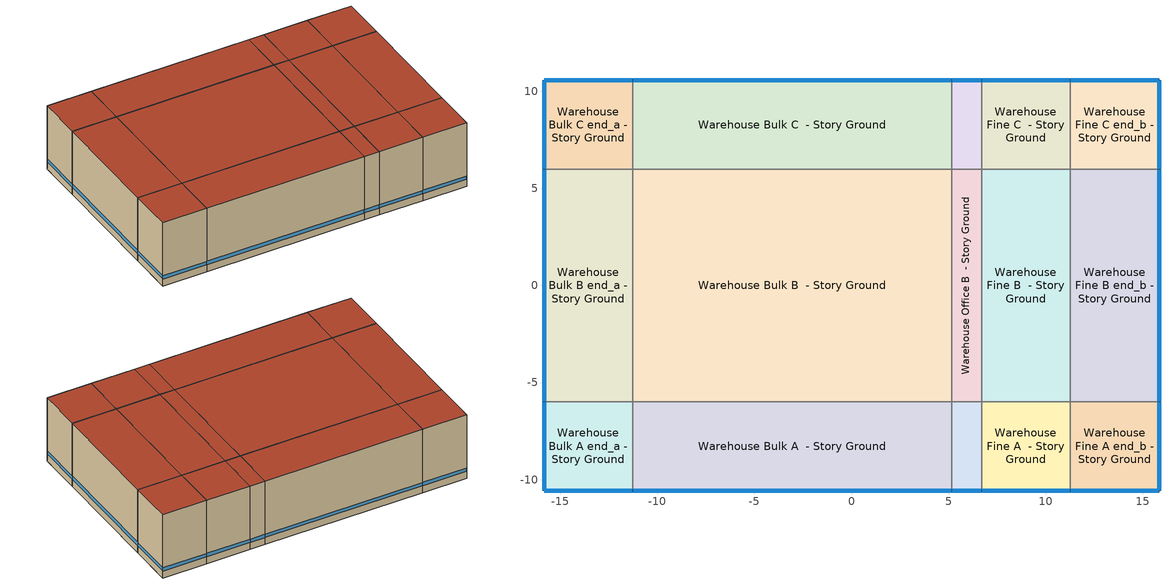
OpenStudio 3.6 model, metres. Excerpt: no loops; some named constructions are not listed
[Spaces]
Warehouse Bulk A end_a - Story Ground
 floor ground (Foundation F 126 Perim 914 Area 209): -15.84,-10.56 -15.84,-5.99 -11.27,-5.99 -11.27,-10.56 z0
 wall outside: -15.84,-5.99 -15.84,-10.56 -11.27,-10.56 z0:7.01
 wall to Warehouse Bulk B end_a - Story Ground: -11.27,-5.99 -15.84,-5.99 z0:7.01
 wall to Warehouse Bulk A  - Story Ground: -11.27,-10.56 -11.27,-5.99 z0:7.01
 window: -15.84,-6.01 -15.84,-10.53 / -15.81,-10.56 -11.29,-10.56 z0.76:1.12
 roof outside: -11.27,-10.56 -11.27,-5.99 -15.84,-5.99 -15.84,-10.56 z7.01
Warehouse Bulk B end_a - Story Ground
 floor ground (Foundation F 126 Perim 1197 Area 5474): -15.84,-5.99 -15.84,5.99 -11.27,5.99 -11.27,-5.99 z0
 wall outside: -15.84,5.99 -15.84,-5.99 z0:7.01
 wall to Warehouse Bulk C end_a - Story Ground: -11.27,5.99 -15.84,5.99 z0:7.01
 wall to Warehouse Bulk B  - Story Ground: -11.27,-5.99 -11.27,5.99 z0:7.01
 window: -15.84,5.96 -15.84,-5.96 z0.76:1.11
 roof outside: -11.27,-5.99 -11.27,5.99 -15.84,5.99 -15.84,-5.99 z7.01
Warehouse Bulk C end_a - Story Ground
 floor ground (Foundation F 126 Perim 914 Area 209): -15.84,5.99 -15.84,10.56 -11.27,10.56 -11.27,5.99 z0
 wall outside: -11.27,10.56 -15.84,10.56 -15.84,5.99 z0:7.01
 wall to Warehouse Bulk C  - Story Ground: -11.27,5.99 -11.27,10.56 z0:7.01
 window: -15.84,10.53 -15.84,6.01 / -11.29,10.56 -15.81,10.56 z0.76:1.12
 roof outside: -11.27,5.99 -11.27,10.56 -15.84,10.56 -15.84,5.99 z7.01
Warehouse Bulk A  - Story Ground
 floor ground (Foundation F 126 Perim 1642 Area 7508): -11.27,-10.56 -11.27,-5.99 5.16,-5.99 5.16,-10.56 z0
 wall outside: -11.27,-10.56 5.16,-10.56 z0:7.01
 wall to Warehouse Bulk B  - Story Ground: 5.16,-5.99 -11.27,-5.99 z0:7.01
 wall to Warehouse Office A  - Story Ground: 5.16,-10.56 5.16,-5.99 z0:7.01
 window: -11.24,-10.56 5.13,-10.56 z0.76:1.11
 roof outside: 5.16,-10.56 5.16,-5.99 -11.27,-5.99 -11.27,-10.56 z7.01
Warehouse Bulk B  - Story Ground
 floor ground (Foundation F 126 Perim 0 Area 19663): -11.27,-5.99 -11.27,5.99 5.16,5.99 5.16,-5.99 z0
 wall to Warehouse Bulk C  - Story Ground: 5.16,5.99 -11.27,5.99 z0:7.01
 wall to Warehouse Office B  - Story Ground: 5.16,-5.99 5.16,5.99 z0:7.01
 roof outside: 5.16,-5.99 5.16,5.99 -11.27,5.99 -11.27,-5.99 z7.01
Warehouse Bulk C  - Story Ground
 floor ground (Foundation F 126 Perim 1642 Area 7508): -11.27,5.99 -11.27,10.56 5.16,10.56 5.16,5.99 z0
 wall outside: 5.16,10.56 -11.27,10.56 z0:7.01
 wall to Warehouse Office C  - Story Ground: 5.16,5.99 5.16,10.56 z0:7.01
 window: 5.13,10.56 -11.24,10.56 z0.76:1.11
 roof outside: 5.16,5.99 5.16,10.56 -11.27,10.56 -11.27,5.99 z7.01
Warehouse Office A  - Story Ground
 floor ground (Foundation F 126 Perim 155 Area 71): 5.16,-10.56 5.16,-5.99 6.71,-5.99 6.71,-10.56 z0
 wall outside: 5.16,-10.56 6.71,-10.56 z0:7.01
 wall to Warehouse Office B  - Story Ground: 6.71,-5.99 5.16,-5.99 z0:7.01
 wall to Warehouse Fine A  - Story Ground: 6.71,-10.56 6.71,-5.99 z0:7.01
 window: 5.18,-10.56 6.68,-10.56 z0.76:1.12
 roof outside: 6.71,-10.56 6.71,-5.99 5.16,-5.99 5.16,-10.56 z7.01
Warehouse Office B  - Story Ground
 floor ground (Foundation F 126 Perim 0 Area 1858): 5.16,-5.99 5.16,5.99 6.71,5.99 6.71,-5.99 z0
 wall to Warehouse Office C  - Story Ground: 6.71,5.99 5.16,5.99 z0:7.01
 wall to Warehouse Fine B  - Story Ground: 6.71,-5.99 6.71,5.99 z0:7.01
 roof outside: 6.71,-5.99 6.71,5.99 5.16,5.99 5.16,-5.99 z7.01
Warehouse Office C  - Story Ground
 floor ground (Foundation F 126 Perim 155 Area 71): 5.16,5.99 5.16,10.56 6.71,10.56 6.71,5.99 z0
 wall outside: 6.71,10.56 5.16,10.56 z0:7.01
 wall to Warehouse Fine C  - Story Ground: 6.71,5.99 6.71,10.56 z0:7.01
 window: 6.68,10.56 5.18,10.56 z0.76:1.12
 roof outside: 6.71,5.99 6.71,10.56 5.16,10.56 5.16,5.99 z7.01
Warehouse Fine A  - Story Ground
 floor ground (Foundation F 126 Perim 456 Area 2083): 6.71,-10.56 6.71,-5.99 11.27,-5.99 11.27,-10.56 z0
 wall outside: 6.71,-10.56 11.27,-10.56 z0:7.01
 wall to Warehouse Fine B  - Story Ground: 11.27,-5.99 6.71,-5.99 z0:7.01
 wall to Warehouse Fine A end_b - Story Ground: 11.27,-10.56 11.27,-5.99 z0:7.01
 window: 6.73,-10.56 11.24,-10.56 z0.76:1.12
 roof outside: 11.27,-10.56 11.27,-5.99 6.71,-5.99 6.71,-10.56 z7.01
Warehouse Fine B  - Story Ground
 floor ground (Foundation F 126 Perim 0 Area 5456): 6.71,-5.99 6.71,5.99 11.27,5.99 11.27,-5.99 z0
 wall to Warehouse Fine C  - Story Ground: 11.27,5.99 6.71,5.99 z0:7.01
 wall to Warehouse Fine B end_b - Story Ground: 11.27,-5.99 11.27,5.99 z0:7.01
 roof outside: 11.27,-5.99 11.27,5.99 6.71,5.99 6.71,-5.99 z7.01
Warehouse Fine C  - Story Ground
 floor ground (Foundation F 126 Perim 456 Area 2083): 6.71,5.99 6.71,10.56 11.27,10.56 11.27,5.99 z0
 wall outside: 11.27,10.56 6.71,10.56 z0:7.01
 wall to Warehouse Fine C end_b - Story Ground: 11.27,5.99 11.27,10.56 z0:7.01
 window: 11.24,10.56 6.73,10.56 z0.76:1.12
 roof outside: 11.27,5.99 11.27,10.56 6.71,10.56 6.71,5.99 z7.01
Warehouse Fine A end_b - Story Ground
 floor ground (Foundation F 126 Perim 914 Area 209): 11.27,-10.56 11.27,-5.99 15.84,-5.99 15.84,-10.56 z0
 wall outside: 11.27,-10.56 15.84,-10.56 15.84,-5.99 z0:7.01
 wall to Warehouse Fine B end_b - Story Ground: 15.84,-5.99 11.27,-5.99 z0:7.01
 window: 15.84,-10.53 15.84,-6.01 / 11.29,-10.56 15.81,-10.56 z0.76:1.12
 roof outside: 15.84,-10.56 15.84,-5.99 11.27,-5.99 11.27,-10.56 z7.01
Warehouse Fine B end_b - Story Ground
 floor ground (Foundation F 126 Perim 1197 Area 5474): 11.27,-5.99 11.27,5.99 15.84,5.99 15.84,-5.99 z0
 wall outside: 15.84,-5.99 15.84,5.99 z0:7.01
 wall to Warehouse Fine C end_b - Story Ground: 15.84,5.99 11.27,5.99 z0:7.01
 window: 15.84,-5.96 15.84,5.96 z0.76:1.11
 roof outside: 15.84,-5.99 15.84,5.99 11.27,5.99 11.27,-5.99 z7.01
Warehouse Fine C end_b - Story Ground
 floor ground (Foundation F 126 Perim 914 Area 209): 11.27,5.99 11.27,10.56 15.84,10.56 15.84,5.99 z0
 wall outside: 15.84,5.99 15.84,10.56 11.27,10.56 z0:7.01
 window: 15.81,10.56 11.29,10.56 / 15.84,6.01 15.84,10.53 z0.76:1.12
 roof outside: 15.84,5.99 15.84,10.56 11.27,10.56 11.27,5.99 z7.01
[Schedule:Ruleset]
Name | Default Day Schedule | Summer Design Day Schedule | Winter Design Day Schedule
Clothing Schedule | Clothing Schedule Default Winter Clothes
Work Efficiency Schedule | Work Efficiency Schedule Default
Warehouse Office Activity Schedule | Warehouse Office Activity Schedule Default | Warehouse Office Activity Schedule Summer Design Day | Warehouse Office Activity Schedule Winter Design Day
Warehouse BLDG_LIGHT_STORAGE_SCH | Warehouse BLDG_LIGHT_STORAGE_SCH Default | Warehouse BLDG_LIGHT_STORAGE_SCH Summer Design Day | Warehouse BLDG_LIGHT_STORAGE_SCH Winter Design Day
Warehouse Bldg Equip | Warehouse Bldg Equip Default | Warehouse Bldg Equip Summer Design Day | Warehouse Bldg Equip Winter Design Day
Warehouse Bulk Infil Schedule | Schedule Day 14
Warehouse Fine Infil Schedule | Schedule Day 15
Warehouse BLDG_LIGHT_OFFICE_SCH | Warehouse BLDG_LIGHT_OFFICE_SCH Default | Warehouse BLDG_LIGHT_OFFICE_SCH Summer Design Day | Warehouse BLDG_LIGHT_OFFICE_SCH Winter Design Day
Warehouse Office_Plug_SCH | Warehouse Office_Plug_SCH Default | Warehouse Office_Plug_SCH Summer Design Day | Warehouse Office_Plug_SCH Winter Design Day
Warehouse Office Infil Schedule | Schedule Day 20
[Schedule:Day]
Clothing Schedule Default Winter Clothes; Warehouse BLDG_LIGHT_STORAGE_SCH Summer Design Day; Warehouse Fine Infil Schedule Wknd Day; Warehouse BLDG_LIGHT_OFFICE_SCH Summer Design Day; Warehouse Office_Plug_SCH Summer Design Day; Warehouse Office Infil Schedule Wknd Day: 24, 0, 1
Clothing Schedule Summer Clothes: 24, 0, 0.5
Air Velocity Schedule Default: 24, 0, 0.2
Work Efficiency Schedule Default; Warehouse BLDG_LIGHT_STORAGE_SCH Winter Design Day; Schedule Day 14; Schedule Day 15; Warehouse BLDG_LIGHT_OFFICE_SCH Winter Design Day; Warehouse Office_Plug_SCH Winter Design Day; Schedule Day 20; Building Hours of Operation NonResidential Sunday: 24, 0, 0
Warehouse BLDG_OCC_SCH WntrDsn|SmrDsn|Sat|Wkdy Day; autogen Schedule Rule 21 1_day_sch: Yes, 5, 30, 0, 5, 40, 0.0183333, 5, 50, 0.0366667, 6, 0, 0.055, 6, 10, 0.0733333, 6, 20, 0.0916667, 6, 30, 0.11, 6, 40, 0.126667, 6, 50, 0.143333, 7, 0, 0.16, 7, 10, 0.176667, 7, 20, 0.193333, 7, 30, 0.21, 7, 40, 0.341667, 7, 50, 0.473333, 8, 0, 0.605, 8, 9, 0.736667, 8, 19, 0.868333, 8, 29, 1, 8, 30, 1, 11, 30, 1, 11, 39, 0.921667, 11, 49, 0.843333, 11, 59, 0.765, 12, 9, 0.686667, 12, 19, 0.608333, 12, 29, 0.53, 12, 30, 0.53, 12, 39, 0.608333, 12, 49, 0.686667, 12, 59, 0.765, 13, 9, 0.843333, 13, 19, 0.921667, 13, 29, 1, 13, 30, 1, 16, 30, 1, 16, 40, 0.886667, 16, 50, 0.773333, 17, 0, 0.66, 17, 10, 0.546667, 17, 20, 0.433333, 17, 30, 0.32, 17, 40, 0.266667, 17, 50, 0.213333, 18, 0, 0.16, 18, 10, 0.106667, 18, 20, 0.0533333, 18, 30, 0, 24, 0, 0
Warehouse Office Activity Schedule Default; autogen Warehouse Office Activity Schedule 0_day_sch; autogen Warehouse Office Activity Schedule 1_day_sch: Yes, 24, 0, 131.85
Warehouse Office Activity Schedule Winter Design Day; Warehouse Office Activity Schedule Summer Design Day: 24, 0, 131.85
Warehouse BLDG_LIGHT_STORAGE_SCH Default: Yes, 24, 0, 0.1
Warehouse BLDG_LIGHT_STORAGE_SCH Sat|Wkdy Day; autogen Schedule Rule 22 1_day_sch: Yes, 6, 30, 0.1, 6, 40, 0.183333, 6, 50, 0.266667, 7, 0, 0.35, 7, 10, 0.433333, 7, 20, 0.516667, 7, 30, 0.6, 7, 40, 0.625, 7, 50, 0.65, 8, 0, 0.675, 8, 9, 0.7, 8, 19, 0.725, 8, 29, 0.75, 8, 30, 0.75, 8, 39, 0.766667, 8, 49, 0.783333, 8, 59, 0.8, 9, 9, 0.816667, 9, 19, 0.833333, 9, 29, 0.85, 9, 30, 0.85, 15, 30, 0.85, 15, 39, 0.833333, 15, 49, 0.816667, 15, 59, 0.8, 16, 9, 0.783333, 16, 19, 0.766667, 16, 30, 0.75, 16, 40, 0.725, 16, 50, 0.7, 17, 0, 0.675, 17, 10, 0.65, 17, 20, 0.625, 17, 30, 0.6, 17, 40, 0.516667, 17, 50, 0.433333, 18, 0, 0.35, 18, 10, 0.266667, 18, 20, 0.183333, 18, 30, 0.1, 24, 0, 0.1
Warehouse Bldg Equip Default; autogen Warehouse Bldg Equip 1_day_sch: Yes, 8, 0, 0.25, 12, 0, 1, 13, 0, 0.25, 17, 0, 1, 24, 0, 0.25
Warehouse Bldg Equip Summer Design Day; Warehouse Bldg Equip Winter Design Day: 8, 0, 0.25, 12, 0, 1, 13, 0, 0.25, 17, 0, 1, 24, 0, 0.25
Warehouse Bldg Equip Sun|Hol Day: Yes, 24, 0, 0
Warehouse Bulk Infil Schedule Wkdy Day: 8, 0, 0.765, 12, 0, 1, 13, 0, 0.765, 17, 0, 1, 24, 0, 0.765
Warehouse Bulk Infil Schedule Wknd Day: 24, 0, 0.765
Warehouse Fine Infil Schedule Wkdy Day; Warehouse Office Infil Schedule Wkdy Day: 9, 0, 1, 16, 0, 0.5, 24, 0, 1
Warehouse BLDG_LIGHT_OFFICE_SCH Default: Yes, 24, 0, 0.18
Warehouse BLDG_LIGHT_OFFICE_SCH Sat|Wkdy Day; autogen Schedule Rule 29 1_day_sch: Yes, 5, 30, 0.18, 5, 40, 0.188333, 5, 50, 0.196667, 6, 0, 0.205, 6, 10, 0.213333, 6, 20, 0.221667, 6, 30, 0.23, 6, 40, 0.261667, 6, 50, 0.293333, 7, 0, 0.325, 7, 10, 0.356667, 7, 20, 0.388333, 7, 30, 0.42, 7, 40, 0.478333, 7, 50, 0.536667, 8, 0, 0.595, 8, 9, 0.653333, 8, 19, 0.711667, 8, 29, 0.77, 8, 30, 0.77, 11, 30, 0.77, 11, 39, 0.755, 11, 49, 0.74, 11, 59, 0.725, 12, 9, 0.71, 12, 19, 0.695, 12, 29, 0.68, 12, 30, 0.68, 12, 39, 0.695, 12, 49, 0.71, 12, 59, 0.725, 13, 9, 0.74, 13, 19, 0.755, 13, 29, 0.77, 13, 30, 0.77, 16, 30, 0.77, 16, 40, 0.743333, 16, 50, 0.716667, 17, 0, 0.69, 17, 10, 0.663333, 17, 20, 0.636667, 17, 30, 0.61, 17, 40, 0.538333, 17, 50, 0.466667, 18, 0, 0.395, 18, 10, 0.323333, 18, 20, 0.251667, 18, 30, 0.18, 24, 0, 0.18
Warehouse Office_Plug_SCH Default: Yes, 24, 0, 0.25545
Warehouse Office_Plug_SCH Sat|Wkdy Day; autogen Schedule Rule 30 1_day_sch: Yes, 5, 30, 0.25545, 5, 40, 0.261343, 5, 50, 0.267236, 6, 0, 0.273128, 6, 10, 0.279021, 6, 20, 0.284914, 6, 30, 0.290807, 6, 40, 0.323118, 6, 50, 0.35543, 7, 0, 0.387742, 7, 10, 0.420054, 7, 20, 0.452366, 7, 30, 0.484677, 7, 40, 0.565457, 7, 50, 0.646237, 8, 0, 0.727016, 8, 9, 0.807796, 8, 19, 0.888575, 8, 29, 0.969355, 8, 30, 0.969355, 11, 30, 0.969355, 11, 39, 0.959661, 11, 49, 0.949968, 11, 59, 0.940274, 12, 9, 0.930581, 12, 19, 0.920887, 12, 29, 0.911194, 12, 30, 0.911194, 12, 39, 0.920887, 12, 49, 0.930581, 12, 59, 0.940274, 13, 9, 0.949968, 13, 19, 0.959661, 13, 29, 0.969355, 13, 30, 0.969355, 16, 30, 0.969355, 16, 40, 0.888575, 16, 50, 0.807796, 17, 0, 0.727016, 17, 10, 0.646237, 17, 20, 0.565457, 17, 30, 0.484677, 17, 40, 0.446473, 17, 50, 0.408268, 18, 0, 0.370064, 18, 10, 0.331859, 18, 20, 0.293655, 18, 30, 0.25545, 24, 0, 0.25545
Warehouse HtgSetp Sat Day: Yes, 6, 0, 15.6, 16, 0, 21.1, 24, 0, 15.6
Warehouse HtgSetp Sun Day: Yes, 24, 0, 15.6
Building Hours of Operation NonResidential Saturday: 8, 0, 0, 16, 0, 1, 24, 0, 0
autogen Warehouse Bulk Storage Heating Setpoint Schedule 0_day_sch; autogen Warehouse Bulk Storage Heating Setpoint Schedule 1_day_sch: Yes, 24, 0, 10
autogen Warehouse Fine Storage Heating Setpoint Schedule 0_day_sch; autogen Warehouse Fine Storage Heating Setpoint Schedule 1_day_sch: Yes, 24, 0, 15.56
autogen Warehouse HtgSetp 2_day_sch: Yes, 6, 0, 15.6, 18, 0, 21.1, 24, 0, 15.6
Schedule Day 37: 1, 0, 0.765, 2, 0, 0.765, 3, 0, 0.765, 4, 0, 0.765, 5, 0, 0.765, 6, 0, 0.765, 7, 0, 0.765, 8, 0, 0.765, 9, 0, 0.765, 10, 0, 0.765, 11, 0, 0.765, 12, 0, 0.765, 13, 0, 0.765, 14, 0, 0.765, 15, 0, 0, 16, 0, 0, 17, 0, 0, 18, 0, 0, 19, 0, 0, 20, 0, 0, 21, 0, 0, 22, 0, 0, 23, 0, 0, 24, 0, 0
Schedule Day 38; Schedule Day 41; Schedule Day 50; Schedule Day 56; Schedule Day 62; Schedule Day 65; Schedule Day 68; Schedule Day 74; Schedule Day 82; Schedule Day 83; Schedule Day 84; Schedule Day 89; Schedule Day 101: 1, 0, 0, 2, 0, 0, 3, 0, 0, 4, 0, 0, 5, 0, 0, 6, 0, 0, 7, 0, 0, 8, 0, 0, 9, 0, 0, 10, 0, 0, 11, 0, 0, 12, 0, 0, 13, 0, 0, 14, 0, 0, 15, 0, 0, 16, 0, 0, 17, 0, 0, 18, 0, 0, 19, 0, 0, 20, 0, 0, 21, 0, 0, 22, 0, 0, 23, 0, 0, 24, 0, 0
Schedule Day 39: 1, 0, 0, 2, 0, 0, 3, 0, 0, 4, 0, 0, 5, 0, 0, 6, 0, 0, 7, 0, 0, 8, 0, 0, 9, 0, 0, 10, 0, 0, 11, 0, 0, 12, 0, 0, 13, 0, 0, 14, 0, 0, 15, 0, 1, 16, 0, 1, 17, 0, 1, 18, 0, 0.765, 19, 0, 0.765, 20, 0, 0.765, 21, 0, 0.765, 22, 0, 0.765, 23, 0, 0.765, 24, 0, 0.765
Schedule Day 40; Schedule Day 61: 1, 0, 1, 2, 0, 1, 3, 0, 1, 4, 0, 1, 5, 0, 1, 6, 0, 1, 7, 0, 1, 8, 0, 1, 9, 0, 1, 10, 0, 1, 11, 0, 1, 12, 0, 1, 13, 0, 1, 14, 0, 1, 15, 0, 0, 16, 0, 0, 17, 0, 0, 18, 0, 0, 19, 0, 0, 20, 0, 0, 21, 0, 0, 22, 0, 0, 23, 0, 0, 24, 0, 0
Schedule Day 42; Schedule Day 63: 1, 0, 0, 2, 0, 0, 3, 0, 0, 4, 0, 0, 5, 0, 0, 6, 0, 0, 7, 0, 0, 8, 0, 0, 9, 0, 0, 10, 0, 0, 11, 0, 0, 12, 0, 0, 13, 0, 0, 14, 0, 0, 15, 0, 0.5, 16, 0, 0.5, 17, 0, 1, 18, 0, 1, 19, 0, 1, 20, 0, 1, 21, 0, 1, 22, 0, 1, 23, 0, 1, 24, 0, 1
Schedule Day 49: 1, 0, 0.0464464, 2, 0, 0.0928916, 3, 0, 0.139337, 4, 0, 0.185782, 5, 0, 0.232227, 6, 0, 0.273128, 7, 0, 0.387742, 8, 0, 0.727016, 9, 0, 0.969355, 10, 0, 0.969355, 11, 0, 0.969355, 12, 0, 0.939305, 13, 0, 0.941244, 14, 0, 0.969355, 15, 0, 0, 16, 0, 0, 17, 0, 0, 18, 0, 0, 19, 0, 0, 20, 0, 0, 21, 0, 0, 22, 0, 0, 23, 0, 0, 24, 0, 0
Schedule Day 51: 1, 0, 0, 2, 0, 0, 3, 0, 0, 4, 0, 0, 5, 0, 0, 6, 0, 0, 7, 0, 0, 8, 0, 0, 9, 0, 0, 10, 0, 0, 11, 0, 0, 12, 0, 0, 13, 0, 0, 14, 0, 0, 15, 0, 0.969355, 16, 0, 0.969355, 17, 0, 0.727016, 18, 0, 0.370064, 19, 0, 0.25545, 20, 0, 0.25545, 21, 0, 0.25545, 22, 0, 0.25545, 23, 0, 0.25545, 24, 0, 0.25545
Schedule Day 55: 1, 0, 0.0327279, 2, 0, 0.065455, 3, 0, 0.0981822, 4, 0, 0.130909, 5, 0, 0.163636, 6, 0, 0.205, 7, 0, 0.325, 8, 0, 0.595, 9, 0, 0.77, 10, 0, 0.77, 11, 0, 0.77, 12, 0, 0.7235, 13, 0, 0.7265, 14, 0, 0.77, 15, 0, 0, 16, 0, 0, 17, 0, 0, 18, 0, 0, 19, 0, 0, 20, 0, 0, 21, 0, 0, 22, 0, 0, 23, 0, 0, 24, 0, 0
Schedule Day 57: 1, 0, 0, 2, 0, 0, 3, 0, 0, 4, 0, 0, 5, 0, 0, 6, 0, 0, 7, 0, 0, 8, 0, 0, 9, 0, 0, 10, 0, 0, 11, 0, 0, 12, 0, 0, 13, 0, 0, 14, 0, 0, 15, 0, 0.77, 16, 0, 0.77, 17, 0, 0.69, 18, 0, 0.395, 19, 0, 0.18, 20, 0, 0.18, 21, 0, 0.18, 22, 0, 0.18, 23, 0, 0.18, 24, 0, 0.18
Schedule Day 64: 1, 0, 0, 2, 0, 0, 3, 0, 0, 4, 0, 0, 5, 0, 0, 6, 0, 0, 7, 0, 0, 8, 0, 0, 9, 0, 1, 10, 0, 1, 11, 0, 1, 12, 0, 1, 13, 0, 1, 14, 0, 1, 15, 0, 0, 16, 0, 0, 17, 0, 0, 18, 0, 0, 19, 0, 0, 20, 0, 0, 21, 0, 0, 22, 0, 0, 23, 0, 0, 24, 0, 0
Schedule Day 66: 1, 0, 0, 2, 0, 0, 3, 0, 0, 4, 0, 0, 5, 0, 0, 6, 0, 0, 7, 0, 0, 8, 0, 0, 9, 0, 0, 10, 0, 0, 11, 0, 0, 12, 0, 0, 13, 0, 0, 14, 0, 0, 15, 0, 1, 16, 0, 1, 17, 0, 0, 18, 0, 0, 19, 0, 0, 20, 0, 0, 21, 0, 0, 22, 0, 0, 23, 0, 0, 24, 0, 0
Schedule Day 67: 1, 0, 0.0312507, 2, 0, 0.0625006, 3, 0, 0.0937505, 4, 0, 0.125, 5, 0, 0.15625, 6, 0, 0.1875, 7, 0, 0.21875, 8, 0, 0.25, 9, 0, 0.4375, 10, 0, 0.625, 11, 0, 0.8125, 12, 0, 1, 13, 0, 0.25, 14, 0, 0.4375, 15, 0, 0, 16, 0, 0, 17, 0, 0, 18, 0, 0, 19, 0, 0, 20, 0, 0, 21, 0, 0, 22, 0, 0, 23, 0, 0, 24, 0, 0
Schedule Day 69: 1, 0, 0, 2, 0, 0, 3, 0, 0, 4, 0, 0, 5, 0, 0, 6, 0, 0, 7, 0, 0, 8, 0, 0, 9, 0, 0, 10, 0, 0, 11, 0, 0, 12, 0, 0, 13, 0, 0, 14, 0, 0, 15, 0, 0.625, 16, 0, 0.8125, 17, 0, 1, 18, 0, 0.892857, 19, 0, 0.785714, 20, 0, 0.678571, 21, 0, 0.571429, 22, 0, 0.464286, 23, 0, 0.357143, 24, 0, 0.25
Schedule Day 73: 1, 0, 0.7, 2, 0, 0.7, 3, 0, 0.7, 4, 0, 0.7, 5, 0, 0.7, 6, 0, 0.7, 7, 0, 1, 8, 0, 1, 9, 0, 1, 10, 0, 1, 11, 0, 1, 12, 0, 1, 13, 0, 1, 14, 0, 1, 15, 0, 0, 16, 0, 0, 17, 0, 0, 18, 0, 0, 19, 0, 0, 20, 0, 0, 21, 0, 0, 22, 0, 0, 23, 0, 0, 24, 0, 0
Schedule Day 75; Schedule Day 102: 1, 0, 0, 2, 0, 0, 3, 0, 0, 4, 0, 0, 5, 0, 0, 6, 0, 0, 7, 0, 0, 8, 0, 0, 9, 0, 0, 10, 0, 0, 11, 0, 0, 12, 0, 0, 13, 0, 0, 14, 0, 0, 15, 0, 1, 16, 0, 1, 17, 0, 1, 18, 0, 1, 19, 0, 1, 20, 0, 1, 21, 0, 1, 22, 0, 1, 23, 0, 1, 24, 0, 1
Schedule Day 88: 1, 0, 0.0153849, 2, 0, 0.0307695, 3, 0, 0.046154, 4, 0, 0.0615386, 5, 0, 0.0769232, 6, 0, 0.0923077, 7, 0, 0.35, 8, 0, 0.675, 9, 0, 0.801667, 10, 0, 0.85, 11, 0, 0.85, 12, 0, 0.85, 13, 0, 0.85, 14, 0, 0.85, 15, 0, 0, 16, 0, 0, 17, 0, 0, 18, 0, 0, 19, 0, 0, 20, 0, 0, 21, 0, 0, 22, 0, 0, 23, 0, 0, 24, 0, 0
Schedule Day 90: 1, 0, 0, 2, 0, 0, 3, 0, 0, 4, 0, 0, 5, 0, 0, 6, 0, 0, 7, 0, 0, 8, 0, 0, 9, 0, 0, 10, 0, 0, 11, 0, 0, 12, 0, 0, 13, 0, 0, 14, 0, 0, 15, 0, 0.85, 16, 0, 0.798333, 17, 0, 0.675, 18, 0, 0.35, 19, 0, 0.1, 20, 0, 0.1, 21, 0, 0.1, 22, 0, 0.1, 23, 0, 0.1, 24, 0, 0.1
Schedule Day 100: 1, 0, 0, 2, 0, 0, 3, 0, 0, 4, 0, 0, 5, 0, 0, 6, 0, 0, 7, 0, 1, 8, 0, 1, 9, 0, 1, 10, 0, 1, 11, 0, 1, 12, 0, 1, 13, 0, 1, 14, 0, 1, 15, 0, 0, 16, 0, 0, 17, 0, 0, 18, 0, 0, 19, 0, 0, 20, 0, 0, 21, 0, 0, 22, 0, 0, 23, 0, 0, 24, 0, 0
[Schedule:Rule]
Schedule Rule 3: Schedule Ruleset=Clothing Schedule; Rule Order=0; Day Schedule=Clothing Schedule Summer Clothes; Date Specification Type=DateRange; Start Month=5; Start Day=1; End Month=9; End Day=30
Schedule Rule 22: Schedule Ruleset=Warehouse BLDG_LIGHT_STORAGE_SCH; Rule Order=3; Day Schedule=Warehouse BLDG_LIGHT_STORAGE_SCH Sat|Wkdy Day; Date Specification Type=DateRange; Start Month=1; Start Day=1; End Month=12; End Day=31; Apply Monday=Yes; Apply Tuesday=Yes; Apply Wednesday=Yes; Apply Thursday=Yes; Apply Friday=Yes; Apply Saturday=Yes
Schedule Rule 24: Schedule Ruleset=Warehouse Bldg Equip; Rule Order=3; Day Schedule=Warehouse Bldg Equip Sun|Hol Day; Date Specification Type=DateRange; Start Month=1; Start Day=1; End Month=12; End Day=31; Apply Sunday=Yes
Schedule Rule 25: Schedule Ruleset=Warehouse Bulk Infil Schedule; Rule Order=4; Day Schedule=Warehouse Bulk Infil Schedule Wkdy Day; Date Specification Type=DateRange; Start Month=1; Start Day=1; End Month=12; End Day=31; Apply Monday=Yes; Apply Tuesday=Yes; Apply Wednesday=Yes; Apply Thursday=Yes; Apply Friday=Yes
Schedule Rule 26: Schedule Ruleset=Warehouse Bulk Infil Schedule; Rule Order=3; Day Schedule=Warehouse Bulk Infil Schedule Wknd Day; Date Specification Type=DateRange; Start Month=1; Start Day=1; End Month=12; End Day=31; Apply Saturday=Yes; Apply Sunday=Yes
Schedule Rule 27: Schedule Ruleset=Warehouse Fine Infil Schedule; Rule Order=4; Day Schedule=Warehouse Fine Infil Schedule Wkdy Day; Date Specification Type=DateRange; Start Month=1; Start Day=1; End Month=12; End Day=31; Apply Monday=Yes; Apply Tuesday=Yes; Apply Wednesday=Yes; Apply Thursday=Yes; Apply Friday=Yes
Schedule Rule 28: Schedule Ruleset=Warehouse Fine Infil Schedule; Rule Order=3; Day Schedule=Warehouse Fine Infil Schedule Wknd Day; Date Specification Type=DateRange; Start Month=1; Start Day=1; End Month=12; End Day=31; Apply Saturday=Yes; Apply Sunday=Yes
Schedule Rule 29: Schedule Ruleset=Warehouse BLDG_LIGHT_OFFICE_SCH; Rule Order=3; Day Schedule=Warehouse BLDG_LIGHT_OFFICE_SCH Sat|Wkdy Day; Date Specification Type=DateRange; Start Month=1; Start Day=1; End Month=12; End Day=31; Apply Monday=Yes; Apply Tuesday=Yes; Apply Wednesday=Yes; Apply Thursday=Yes; Apply Friday=Yes; Apply Saturday=Yes
Schedule Rule 30: Schedule Ruleset=Warehouse Office_Plug_SCH; Rule Order=3; Day Schedule=Warehouse Office_Plug_SCH Sat|Wkdy Day; Date Specification Type=DateRange; Start Month=1; Start Day=1; End Month=12; End Day=31; Apply Monday=Yes; Apply Tuesday=Yes; Apply Wednesday=Yes; Apply Thursday=Yes; Apply Friday=Yes; Apply Saturday=Yes
Schedule Rule 31: Schedule Ruleset=Warehouse Office Infil Schedule; Rule Order=4; Day Schedule=Warehouse Office Infil Schedule Wkdy Day; Date Specification Type=DateRange; Start Month=1; Start Day=1; End Month=12; End Day=31; Apply Monday=Yes; Apply Tuesday=Yes; Apply Wednesday=Yes; Apply Thursday=Yes; Apply Friday=Yes
Schedule Rule 32: Schedule Ruleset=Warehouse Office Infil Schedule; Rule Order=3; Day Schedule=Warehouse Office Infil Schedule Wknd Day; Date Specification Type=DateRange; Start Month=1; Start Day=1; End Month=12; End Day=31; Apply Saturday=Yes; Apply Sunday=Yes
autogen Warehouse Bldg Equip 1: Schedule Ruleset=Warehouse Bldg Equip; Rule Order=4; Day Schedule=autogen Warehouse Bldg Equip 1_day_sch; Date Specification Type=SpecificDates; Apply Monday=Yes; Apply Tuesday=Yes; Apply Wednesday=Yes; Apply Thursday=Yes; Apply Friday=Yes; Apply Saturday=Yes; Apply Sunday=Yes; Specific Month 1=1; Specific Day 1=2; Specific Month 2=1; Specific Day 2=9; Specific Month 3=1; Specific Day 3=16; Specific Month 4=1; Specific Day 4=23; Specific Month 5=1; Specific Day 5=30; Specific Month 6=2; Specific Day 6=6; Specific Month 7=2; Specific Day 7=13; Specific Month 8=2; Specific Day 8=20; Specific Month 9=2; Specific Day 9=27; Specific Month 10=3; Specific Day 10=5; Specific Month 11=3; Specific Day 11=12; Specific Month 12=3; Specific Day 12=19; Specific Month 13=3; Specific Day 13=26; Specific Month 14=4; Specific Day 14=2; Specific Month 15=4; Specific Day 15=9; Specific Month 16=4; Specific Day 16=16; Specific Month 17=4; Specific Day 17=23; Specific Month 18=4; Specific Day 18=30; Specific Month 19=5; Specific Day 19=7; Specific Month 20=5; Specific Day 20=14; Specific Month 21=5; Specific Day 21=21; Specific Month 22=5; Specific Day 22=28; Specific Month 23=6; Specific Day 23=4; Specific Month 24=6; Specific Day 24=11; Specific Month 25=6; Specific Day 25=18; Specific Month 26=6; Specific Day 26=25; Specific Month 27=7; Specific Day 27=2; Specific Month 28=7; Specific Day 28=9; Specific Month 29=7; Specific Day 29=16; Specific Month 30=7; Specific Day 30=23; Specific Month 31=7; Specific Day 31=30; Specific Month 32=8; Specific Day 32=6; Specific Month 33=8; Specific Day 33=13; Specific Month 34=8; Specific Day 34=20; Specific Month 35=8; Specific Day 35=27; Specific Month 36=9; Specific Day 36=3; Specific Month 37=9; Specific Day 37=10; Specific Month 38=9; Specific Day 38=17; Specific Month 39=9; Specific Day 39=24; Specific Month 40=10; Specific Day 40=1; Specific Month 41=10; Specific Day 41=8; Specific Month 42=10; Specific Day 42=15; Specific Month 43=10; Specific Day 43=22; Specific Month 44=10; Specific Day 44=29; Specific Month 45=11; Specific Day 45=5; Specific Month 46=11; Specific Day 46=12; Specific Month 47=11; Specific Day 47=19; Specific Month 48=11; Specific Day 48=26; Specific Month 49=12; Specific Day 49=3; Specific Month 50=12; Specific Day 50=10; Specific Month 51=12; Specific Day 51=17; Specific Month 52=12; Specific Day 52=24; Specific Month 53=12; Specific Day 53=31
autogen Schedule Rule 29 1: Schedule Ruleset=Warehouse BLDG_LIGHT_OFFICE_SCH; Rule Order=4; Day Schedule=autogen Schedule Rule 29 1_day_sch; Date Specification Type=SpecificDates; Apply Monday=Yes; Apply Tuesday=Yes; Apply Wednesday=Yes; Apply Thursday=Yes; Apply Friday=Yes; Apply Saturday=Yes; Apply Sunday=Yes; Specific Month 1=1; Specific Day 1=2; Specific Month 2=1; Specific Day 2=9; Specific Month 3=1; Specific Day 3=16; Specific Month 4=1; Specific Day 4=23; Specific Month 5=1; Specific Day 5=30; Specific Month 6=2; Specific Day 6=6; Specific Month 7=2; Specific Day 7=13; Specific Month 8=2; Specific Day 8=20; Specific Month 9=2; Specific Day 9=27; Specific Month 10=3; Specific Day 10=5; Specific Month 11=3; Specific Day 11=12; Specific Month 12=3; Specific Day 12=19; Specific Month 13=3; Specific Day 13=26; Specific Month 14=4; Specific Day 14=2; Specific Month 15=4; Specific Day 15=9; Specific Month 16=4; Specific Day 16=16; Specific Month 17=4; Specific Day 17=23; Specific Month 18=4; Specific Day 18=30; Specific Month 19=5; Specific Day 19=7; Specific Month 20=5; Specific Day 20=14; Specific Month 21=5; Specific Day 21=21; Specific Month 22=5; Specific Day 22=28; Specific Month 23=6; Specific Day 23=4; Specific Month 24=6; Specific Day 24=11; Specific Month 25=6; Specific Day 25=18; Specific Month 26=6; Specific Day 26=25; Specific Month 27=7; Specific Day 27=2; Specific Month 28=7; Specific Day 28=9; Specific Month 29=7; Specific Day 29=16; Specific Month 30=7; Specific Day 30=23; Specific Month 31=7; Specific Day 31=30; Specific Month 32=8; Specific Day 32=6; Specific Month 33=8; Specific Day 33=13; Specific Month 34=8; Specific Day 34=20; Specific Month 35=8; Specific Day 35=27; Specific Month 36=9; Specific Day 36=3; Specific Month 37=9; Specific Day 37=10; Specific Month 38=9; Specific Day 38=17; Specific Month 39=9; Specific Day 39=24; Specific Month 40=10; Specific Day 40=1; Specific Month 41=10; Specific Day 41=8; Specific Month 42=10; Specific Day 42=15; Specific Month 43=10; Specific Day 43=22; Specific Month 44=10; Specific Day 44=29; Specific Month 45=11; Specific Day 45=5; Specific Month 46=11; Specific Day 46=12; Specific Month 47=11; Specific Day 47=19; Specific Month 48=11; Specific Day 48=26; Specific Month 49=12; Specific Day 49=3; Specific Month 50=12; Specific Day 50=10; Specific Month 51=12; Specific Day 51=17; Specific Month 52=12; Specific Day 52=24; Specific Month 53=12; Specific Day 53=31
autogen Schedule Rule 22 1: Schedule Ruleset=Warehouse BLDG_LIGHT_STORAGE_SCH; Rule Order=4; Day Schedule=autogen Schedule Rule 22 1_day_sch; Date Specification Type=SpecificDates; Apply Monday=Yes; Apply Tuesday=Yes; Apply Wednesday=Yes; Apply Thursday=Yes; Apply Friday=Yes; Apply Saturday=Yes; Apply Sunday=Yes; Specific Month 1=1; Specific Day 1=2; Specific Month 2=1; Specific Day 2=9; Specific Month 3=1; Specific Day 3=16; Specific Month 4=1; Specific Day 4=23; Specific Month 5=1; Specific Day 5=30; Specific Month 6=2; Specific Day 6=6; Specific Month 7=2; Specific Day 7=13; Specific Month 8=2; Specific Day 8=20; Specific Month 9=2; Specific Day 9=27; Specific Month 10=3; Specific Day 10=5; Specific Month 11=3; Specific Day 11=12; Specific Month 12=3; Specific Day 12=19; Specific Month 13=3; Specific Day 13=26; Specific Month 14=4; Specific Day 14=2; Specific Month 15=4; Specific Day 15=9; Specific Month 16=4; Specific Day 16=16; Specific Month 17=4; Specific Day 17=23; Specific Month 18=4; Specific Day 18=30; Specific Month 19=5; Specific Day 19=7; Specific Month 20=5; Specific Day 20=14; Specific Month 21=5; Specific Day 21=21; Specific Month 22=5; Specific Day 22=28; Specific Month 23=6; Specific Day 23=4; Specific Month 24=6; Specific Day 24=11; Specific Month 25=6; Specific Day 25=18; Specific Month 26=6; Specific Day 26=25; Specific Month 27=7; Specific Day 27=2; Specific Month 28=7; Specific Day 28=9; Specific Month 29=7; Specific Day 29=16; Specific Month 30=7; Specific Day 30=23; Specific Month 31=7; Specific Day 31=30; Specific Month 32=8; Specific Day 32=6; Specific Month 33=8; Specific Day 33=13; Specific Month 34=8; Specific Day 34=20; Specific Month 35=8; Specific Day 35=27; Specific Month 36=9; Specific Day 36=3; Specific Month 37=9; Specific Day 37=10; Specific Month 38=9; Specific Day 38=17; Specific Month 39=9; Specific Day 39=24; Specific Month 40=10; Specific Day 40=1; Specific Month 41=10; Specific Day 41=8; Specific Month 42=10; Specific Day 42=15; Specific Month 43=10; Specific Day 43=22; Specific Month 44=10; Specific Day 44=29; Specific Month 45=11; Specific Day 45=5; Specific Month 46=11; Specific Day 46=12; Specific Month 47=11; Specific Day 47=19; Specific Month 48=11; Specific Day 48=26; Specific Month 49=12; Specific Day 49=3; Specific Month 50=12; Specific Day 50=10; Specific Month 51=12; Specific Day 51=17; Specific Month 52=12; Specific Day 52=24; Specific Month 53=12; Specific Day 53=31
autogen Warehouse Office Activity Schedule 0: Schedule Ruleset=Warehouse Office Activity Schedule; Rule Order=0; Day Schedule=autogen Warehouse Office Activity Schedule 0_day_sch; Date Specification Type=SpecificDates; Apply Monday=Yes; Apply Tuesday=Yes; Apply Wednesday=Yes; Apply Thursday=Yes; Apply Friday=Yes; Apply Saturday=Yes; Apply Sunday=Yes; Specific Month 1=1; Specific Day 1=2; Specific Month 2=1; Specific Day 2=9; Specific Month 3=1; Specific Day 3=16; Specific Month 4=1; Specific Day 4=23; Specific Month 5=1; Specific Day 5=30; Specific Month 6=2; Specific Day 6=6; Specific Month 7=2; Specific Day 7=13; Specific Month 8=2; Specific Day 8=20; Specific Month 9=2; Specific Day 9=27; Specific Month 10=3; Specific Day 10=5; Specific Month 11=3; Specific Day 11=12; Specific Month 12=3; Specific Day 12=19; Specific Month 13=3; Specific Day 13=26; Specific Month 14=4; Specific Day 14=2; Specific Month 15=4; Specific Day 15=9; Specific Month 16=4; Specific Day 16=16; Specific Month 17=4; Specific Day 17=23; Specific Month 18=4; Specific Day 18=30; Specific Month 19=5; Specific Day 19=7; Specific Month 20=5; Specific Day 20=14; Specific Month 21=5; Specific Day 21=21; Specific Month 22=5; Specific Day 22=28; Specific Month 23=6; Specific Day 23=4; Specific Month 24=6; Specific Day 24=11; Specific Month 25=6; Specific Day 25=18; Specific Month 26=6; Specific Day 26=25; Specific Month 27=7; Specific Day 27=2; Specific Month 28=7; Specific Day 28=9; Specific Month 29=7; Specific Day 29=16; Specific Month 30=7; Specific Day 30=23; Specific Month 31=7; Specific Day 31=30; Specific Month 32=8; Specific Day 32=6; Specific Month 33=8; Specific Day 33=13; Specific Month 34=8; Specific Day 34=20; Specific Month 35=8; Specific Day 35=27; Specific Month 36=9; Specific Day 36=3; Specific Month 37=9; Specific Day 37=10; Specific Month 38=9; Specific Day 38=17; Specific Month 39=9; Specific Day 39=24; Specific Month 40=10; Specific Day 40=1; Specific Month 41=10; Specific Day 41=8; Specific Month 42=10; Specific Day 42=15; Specific Month 43=10; Specific Day 43=22; Specific Month 44=10; Specific Day 44=29; Specific Month 45=11; Specific Day 45=5; Specific Month 46=11; Specific Day 46=12; Specific Month 47=11; Specific Day 47=19; Specific Month 48=11; Specific Day 48=26; Specific Month 49=12; Specific Day 49=3; Specific Month 50=12; Specific Day 50=10; Specific Month 51=12; Specific Day 51=17; Specific Month 52=12; Specific Day 52=24; Specific Month 53=12; Specific Day 53=31
autogen Warehouse Office Activity Schedule 1: Schedule Ruleset=Warehouse Office Activity Schedule; Rule Order=1; Day Schedule=autogen Warehouse Office Activity Schedule 1_day_sch; Date Specification Type=SpecificDates; Apply Monday=Yes; Apply Tuesday=Yes; Apply Wednesday=Yes; Apply Thursday=Yes; Apply Friday=Yes; Apply Saturday=Yes; Apply Sunday=Yes; Specific Month 1=1; Specific Day 1=5; Specific Month 2=1; Specific Day 2=12; Specific Month 3=1; Specific Day 3=19; Specific Month 4=1; Specific Day 4=26; Specific Month 5=2; Specific Day 5=2; Specific Month 6=2; Specific Day 6=9; Specific Month 7=2; Specific Day 7=16; Specific Month 8=2; Specific Day 8=23; Specific Month 9=3; Specific Day 9=1; Specific Month 10=3; Specific Day 10=8; Specific Month 11=3; Specific Day 11=15; Specific Month 12=3; Specific Day 12=22; Specific Month 13=3; Specific Day 13=29; Specific Month 14=4; Specific Day 14=5; Specific Month 15=4; Specific Day 15=12; Specific Month 16=4; Specific Day 16=19; Specific Month 17=4; Specific Day 17=26; Specific Month 18=5; Specific Day 18=3; Specific Month 19=5; Specific Day 19=10; Specific Month 20=5; Specific Day 20=17; Specific Month 21=5; Specific Day 21=24; Specific Month 22=5; Specific Day 22=31; Specific Month 23=6; Specific Day 23=7; Specific Month 24=6; Specific Day 24=14; Specific Month 25=6; Specific Day 25=21; Specific Month 26=6; Specific Day 26=28; Specific Month 27=7; Specific Day 27=5; Specific Month 28=7; Specific Day 28=12; Specific Month 29=7; Specific Day 29=19; Specific Month 30=7; Specific Day 30=26; Specific Month 31=8; Specific Day 31=2; Specific Month 32=8; Specific Day 32=9; Specific Month 33=8; Specific Day 33=16; Specific Month 34=8; Specific Day 34=23; Specific Month 35=8; Specific Day 35=30; Specific Month 36=9; Specific Day 36=6; Specific Month 37=9; Specific Day 37=13; Specific Month 38=9; Specific Day 38=20; Specific Month 39=9; Specific Day 39=27; Specific Month 40=10; Specific Day 40=4; Specific Month 41=10; Specific Day 41=11; Specific Month 42=10; Specific Day 42=18; Specific Month 43=10; Specific Day 43=25; Specific Month 44=11; Specific Day 44=1; Specific Month 45=11; Specific Day 45=8; Specific Month 46=11; Specific Day 46=15; Specific Month 47=11; Specific Day 47=22; Specific Month 48=11; Specific Day 48=29; Specific Month 49=12; Specific Day 49=6; Specific Month 50=12; Specific Day 50=13; Specific Month 51=12; Specific Day 51=20; Specific Month 52=12; Specific Day 52=27
autogen Schedule Rule 30 1: Schedule Ruleset=Warehouse Office_Plug_SCH; Rule Order=4; Day Schedule=autogen Schedule Rule 30 1_day_sch; Date Specification Type=SpecificDates; Apply Monday=Yes; Apply Tuesday=Yes; Apply Wednesday=Yes; Apply Thursday=Yes; Apply Friday=Yes; Apply Saturday=Yes; Apply Sunday=Yes; Specific Month 1=1; Specific Day 1=2; Specific Month 2=1; Specific Day 2=9; Specific Month 3=1; Specific Day 3=16; Specific Month 4=1; Specific Day 4=23; Specific Month 5=1; Specific Day 5=30; Specific Month 6=2; Specific Day 6=6; Specific Month 7=2; Specific Day 7=13; Specific Month 8=2; Specific Day 8=20; Specific Month 9=2; Specific Day 9=27; Specific Month 10=3; Specific Day 10=5; Specific Month 11=3; Specific Day 11=12; Specific Month 12=3; Specific Day 12=19; Specific Month 13=3; Specific Day 13=26; Specific Month 14=4; Specific Day 14=2; Specific Month 15=4; Specific Day 15=9; Specific Month 16=4; Specific Day 16=16; Specific Month 17=4; Specific Day 17=23; Specific Month 18=4; Specific Day 18=30; Specific Month 19=5; Specific Day 19=7; Specific Month 20=5; Specific Day 20=14; Specific Month 21=5; Specific Day 21=21; Specific Month 22=5; Specific Day 22=28; Specific Month 23=6; Specific Day 23=4; Specific Month 24=6; Specific Day 24=11; Specific Month 25=6; Specific Day 25=18; Specific Month 26=6; Specific Day 26=25; Specific Month 27=7; Specific Day 27=2; Specific Month 28=7; Specific Day 28=9; Specific Month 29=7; Specific Day 29=16; Specific Month 30=7; Specific Day 30=23; Specific Month 31=7; Specific Day 31=30; Specific Month 32=8; Specific Day 32=6; Specific Month 33=8; Specific Day 33=13; Specific Month 34=8; Specific Day 34=20; Specific Month 35=8; Specific Day 35=27; Specific Month 36=9; Specific Day 36=3; Specific Month 37=9; Specific Day 37=10; Specific Month 38=9; Specific Day 38=17; Specific Month 39=9; Specific Day 39=24; Specific Month 40=10; Specific Day 40=1; Specific Month 41=10; Specific Day 41=8; Specific Month 42=10; Specific Day 42=15; Specific Month 43=10; Specific Day 43=22; Specific Month 44=10; Specific Day 44=29; Specific Month 45=11; Specific Day 45=5; Specific Month 46=11; Specific Day 46=12; Specific Month 47=11; Specific Day 47=19; Specific Month 48=11; Specific Day 48=26; Specific Month 49=12; Specific Day 49=3; Specific Month 50=12; Specific Day 50=10; Specific Month 51=12; Specific Day 51=17; Specific Month 52=12; Specific Day 52=24; Specific Month 53=12; Specific Day 53=31
Warehouse Bulk Infil Schedule Outage Day 175: Schedule Ruleset=Warehouse Bulk Infil Schedule; Rule Order=2; Day Schedule=Schedule Day 37; Date Specification Type=DateRange; Start Month=6; Start Day=24; End Month=6; End Day=24; Apply Monday=Yes; Apply Tuesday=Yes; Apply Wednesday=Yes; Apply Thursday=Yes; Apply Friday=Yes; Apply Saturday=Yes; Apply Sunday=Yes
Warehouse Bulk Infil Schedule Outage Day 176: Schedule Ruleset=Warehouse Bulk Infil Schedule; Rule Order=1; Day Schedule=Schedule Day 38; Date Specification Type=DateRange; Start Month=6; Start Day=25; End Month=6; End Day=25; Apply Monday=Yes; Apply Tuesday=Yes; Apply Wednesday=Yes; Apply Thursday=Yes; Apply Friday=Yes; Apply Saturday=Yes; Apply Sunday=Yes
Warehouse Bulk Infil Schedule Outage Day 177: Schedule Ruleset=Warehouse Bulk Infil Schedule; Rule Order=0; Day Schedule=Schedule Day 39; Date Specification Type=DateRange; Start Month=6; Start Day=26; End Month=6; End Day=26; Apply Monday=Yes; Apply Tuesday=Yes; Apply Wednesday=Yes; Apply Thursday=Yes; Apply Friday=Yes; Apply Saturday=Yes; Apply Sunday=Yes
Warehouse Office Infil Schedule Outage Day 175: Schedule Ruleset=Warehouse Office Infil Schedule; Rule Order=2; Day Schedule=Schedule Day 40; Date Specification Type=DateRange; Start Month=6; Start Day=24; End Month=6; End Day=24; Apply Monday=Yes; Apply Tuesday=Yes; Apply Wednesday=Yes; Apply Thursday=Yes; Apply Friday=Yes; Apply Saturday=Yes; Apply Sunday=Yes
Warehouse Office Infil Schedule Outage Day 176: Schedule Ruleset=Warehouse Office Infil Schedule; Rule Order=1; Day Schedule=Schedule Day 41; Date Specification Type=DateRange; Start Month=6; Start Day=25; End Month=6; End Day=25; Apply Monday=Yes; Apply Tuesday=Yes; Apply Wednesday=Yes; Apply Thursday=Yes; Apply Friday=Yes; Apply Saturday=Yes; Apply Sunday=Yes
Warehouse Office Infil Schedule Outage Day 177: Schedule Ruleset=Warehouse Office Infil Schedule; Rule Order=0; Day Schedule=Schedule Day 42; Date Specification Type=DateRange; Start Month=6; Start Day=26; End Month=6; End Day=26; Apply Monday=Yes; Apply Tuesday=Yes; Apply Wednesday=Yes; Apply Thursday=Yes; Apply Friday=Yes; Apply Saturday=Yes; Apply Sunday=Yes
Warehouse Office_Plug_SCH Outage Day 175: Schedule Ruleset=Warehouse Office_Plug_SCH; Rule Order=2; Day Schedule=Schedule Day 49; Date Specification Type=DateRange; Start Month=6; Start Day=24; End Month=6; End Day=24; Apply Monday=Yes; Apply Tuesday=Yes; Apply Wednesday=Yes; Apply Thursday=Yes; Apply Friday=Yes; Apply Saturday=Yes; Apply Sunday=Yes
Warehouse Office_Plug_SCH Outage Day 176: Schedule Ruleset=Warehouse Office_Plug_SCH; Rule Order=1; Day Schedule=Schedule Day 50; Date Specification Type=DateRange; Start Month=6; Start Day=25; End Month=6; End Day=25; Apply Monday=Yes; Apply Tuesday=Yes; Apply Wednesday=Yes; Apply Thursday=Yes; Apply Friday=Yes; Apply Saturday=Yes; Apply Sunday=Yes
Warehouse Office_Plug_SCH Outage Day 177: Schedule Ruleset=Warehouse Office_Plug_SCH; Rule Order=0; Day Schedule=Schedule Day 51; Date Specification Type=DateRange; Start Month=6; Start Day=26; End Month=6; End Day=26; Apply Monday=Yes; Apply Tuesday=Yes; Apply Wednesday=Yes; Apply Thursday=Yes; Apply Friday=Yes; Apply Saturday=Yes; Apply Sunday=Yes
Warehouse BLDG_LIGHT_OFFICE_SCH Outage Day 175: Schedule Ruleset=Warehouse BLDG_LIGHT_OFFICE_SCH; Rule Order=2; Day Schedule=Schedule Day 55; Date Specification Type=DateRange; Start Month=6; Start Day=24; End Month=6; End Day=24; Apply Monday=Yes; Apply Tuesday=Yes; Apply Wednesday=Yes; Apply Thursday=Yes; Apply Friday=Yes; Apply Saturday=Yes; Apply Sunday=Yes
Warehouse BLDG_LIGHT_OFFICE_SCH Outage Day 176: Schedule Ruleset=Warehouse BLDG_LIGHT_OFFICE_SCH; Rule Order=1; Day Schedule=Schedule Day 56; Date Specification Type=DateRange; Start Month=6; Start Day=25; End Month=6; End Day=25; Apply Monday=Yes; Apply Tuesday=Yes; Apply Wednesday=Yes; Apply Thursday=Yes; Apply Friday=Yes; Apply Saturday=Yes; Apply Sunday=Yes
Warehouse BLDG_LIGHT_OFFICE_SCH Outage Day 177: Schedule Ruleset=Warehouse BLDG_LIGHT_OFFICE_SCH; Rule Order=0; Day Schedule=Schedule Day 57; Date Specification Type=DateRange; Start Month=6; Start Day=26; End Month=6; End Day=26; Apply Monday=Yes; Apply Tuesday=Yes; Apply Wednesday=Yes; Apply Thursday=Yes; Apply Friday=Yes; Apply Saturday=Yes; Apply Sunday=Yes
Warehouse Fine Infil Schedule Outage Day 175: Schedule Ruleset=Warehouse Fine Infil Schedule; Rule Order=2; Day Schedule=Schedule Day 61; Date Specification Type=DateRange; Start Month=6; Start Day=24; End Month=6; End Day=24; Apply Monday=Yes; Apply Tuesday=Yes; Apply Wednesday=Yes; Apply Thursday=Yes; Apply Friday=Yes; Apply Saturday=Yes; Apply Sunday=Yes
Warehouse Fine Infil Schedule Outage Day 176: Schedule Ruleset=Warehouse Fine Infil Schedule; Rule Order=1; Day Schedule=Schedule Day 62; Date Specification Type=DateRange; Start Month=6; Start Day=25; End Month=6; End Day=25; Apply Monday=Yes; Apply Tuesday=Yes; Apply Wednesday=Yes; Apply Thursday=Yes; Apply Friday=Yes; Apply Saturday=Yes; Apply Sunday=Yes
Warehouse Fine Infil Schedule Outage Day 177: Schedule Ruleset=Warehouse Fine Infil Schedule; Rule Order=0; Day Schedule=Schedule Day 63; Date Specification Type=DateRange; Start Month=6; Start Day=26; End Month=6; End Day=26; Apply Monday=Yes; Apply Tuesday=Yes; Apply Wednesday=Yes; Apply Thursday=Yes; Apply Friday=Yes; Apply Saturday=Yes; Apply Sunday=Yes
Warehouse Bldg Equip Outage Day 175: Schedule Ruleset=Warehouse Bldg Equip; Rule Order=2; Day Schedule=Schedule Day 67; Date Specification Type=DateRange; Start Month=6; Start Day=24; End Month=6; End Day=24; Apply Monday=Yes; Apply Tuesday=Yes; Apply Wednesday=Yes; Apply Thursday=Yes; Apply Friday=Yes; Apply Saturday=Yes; Apply Sunday=Yes
Warehouse Bldg Equip Outage Day 176: Schedule Ruleset=Warehouse Bldg Equip; Rule Order=1; Day Schedule=Schedule Day 68; Date Specification Type=DateRange; Start Month=6; Start Day=25; End Month=6; End Day=25; Apply Monday=Yes; Apply Tuesday=Yes; Apply Wednesday=Yes; Apply Thursday=Yes; Apply Friday=Yes; Apply Saturday=Yes; Apply Sunday=Yes
Warehouse Bldg Equip Outage Day 177: Schedule Ruleset=Warehouse Bldg Equip; Rule Order=0; Day Schedule=Schedule Day 69; Date Specification Type=DateRange; Start Month=6; Start Day=26; End Month=6; End Day=26; Apply Monday=Yes; Apply Tuesday=Yes; Apply Wednesday=Yes; Apply Thursday=Yes; Apply Friday=Yes; Apply Saturday=Yes; Apply Sunday=Yes
Work Efficiency Schedule Outage Day 175: Schedule Ruleset=Work Efficiency Schedule; Rule Order=2; Day Schedule=Schedule Day 82; Date Specification Type=DateRange; Start Month=6; Start Day=24; End Month=6; End Day=24; Apply Monday=Yes; Apply Tuesday=Yes; Apply Wednesday=Yes; Apply Thursday=Yes; Apply Friday=Yes; Apply Saturday=Yes; Apply Sunday=Yes
Work Efficiency Schedule Outage Day 176: Schedule Ruleset=Work Efficiency Schedule; Rule Order=1; Day Schedule=Schedule Day 83; Date Specification Type=DateRange; Start Month=6; Start Day=25; End Month=6; End Day=25; Apply Monday=Yes; Apply Tuesday=Yes; Apply Wednesday=Yes; Apply Thursday=Yes; Apply Friday=Yes; Apply Saturday=Yes; Apply Sunday=Yes
Work Efficiency Schedule Outage Day 177: Schedule Ruleset=Work Efficiency Schedule; Rule Order=0; Day Schedule=Schedule Day 84; Date Specification Type=DateRange; Start Month=6; Start Day=26; End Month=6; End Day=26; Apply Monday=Yes; Apply Tuesday=Yes; Apply Wednesday=Yes; Apply Thursday=Yes; Apply Friday=Yes; Apply Saturday=Yes; Apply Sunday=Yes
Warehouse BLDG_LIGHT_STORAGE_SCH Outage Day 175: Schedule Ruleset=Warehouse BLDG_LIGHT_STORAGE_SCH; Rule Order=2; Day Schedule=Schedule Day 88; Date Specification Type=DateRange; Start Month=6; Start Day=24; End Month=6; End Day=24; Apply Monday=Yes; Apply Tuesday=Yes; Apply Wednesday=Yes; Apply Thursday=Yes; Apply Friday=Yes; Apply Saturday=Yes; Apply Sunday=Yes
Warehouse BLDG_LIGHT_STORAGE_SCH Outage Day 176: Schedule Ruleset=Warehouse BLDG_LIGHT_STORAGE_SCH; Rule Order=1; Day Schedule=Schedule Day 89; Date Specification Type=DateRange; Start Month=6; Start Day=25; End Month=6; End Day=25; Apply Monday=Yes; Apply Tuesday=Yes; Apply Wednesday=Yes; Apply Thursday=Yes; Apply Friday=Yes; Apply Saturday=Yes; Apply Sunday=Yes
Warehouse BLDG_LIGHT_STORAGE_SCH Outage Day 177: Schedule Ruleset=Warehouse BLDG_LIGHT_STORAGE_SCH; Rule Order=0; Day Schedule=Schedule Day 90; Date Specification Type=DateRange; Start Month=6; Start Day=26; End Month=6; End Day=26; Apply Monday=Yes; Apply Tuesday=Yes; Apply Wednesday=Yes; Apply Thursday=Yes; Apply Friday=Yes; Apply Saturday=Yes; Apply Sunday=Yes
